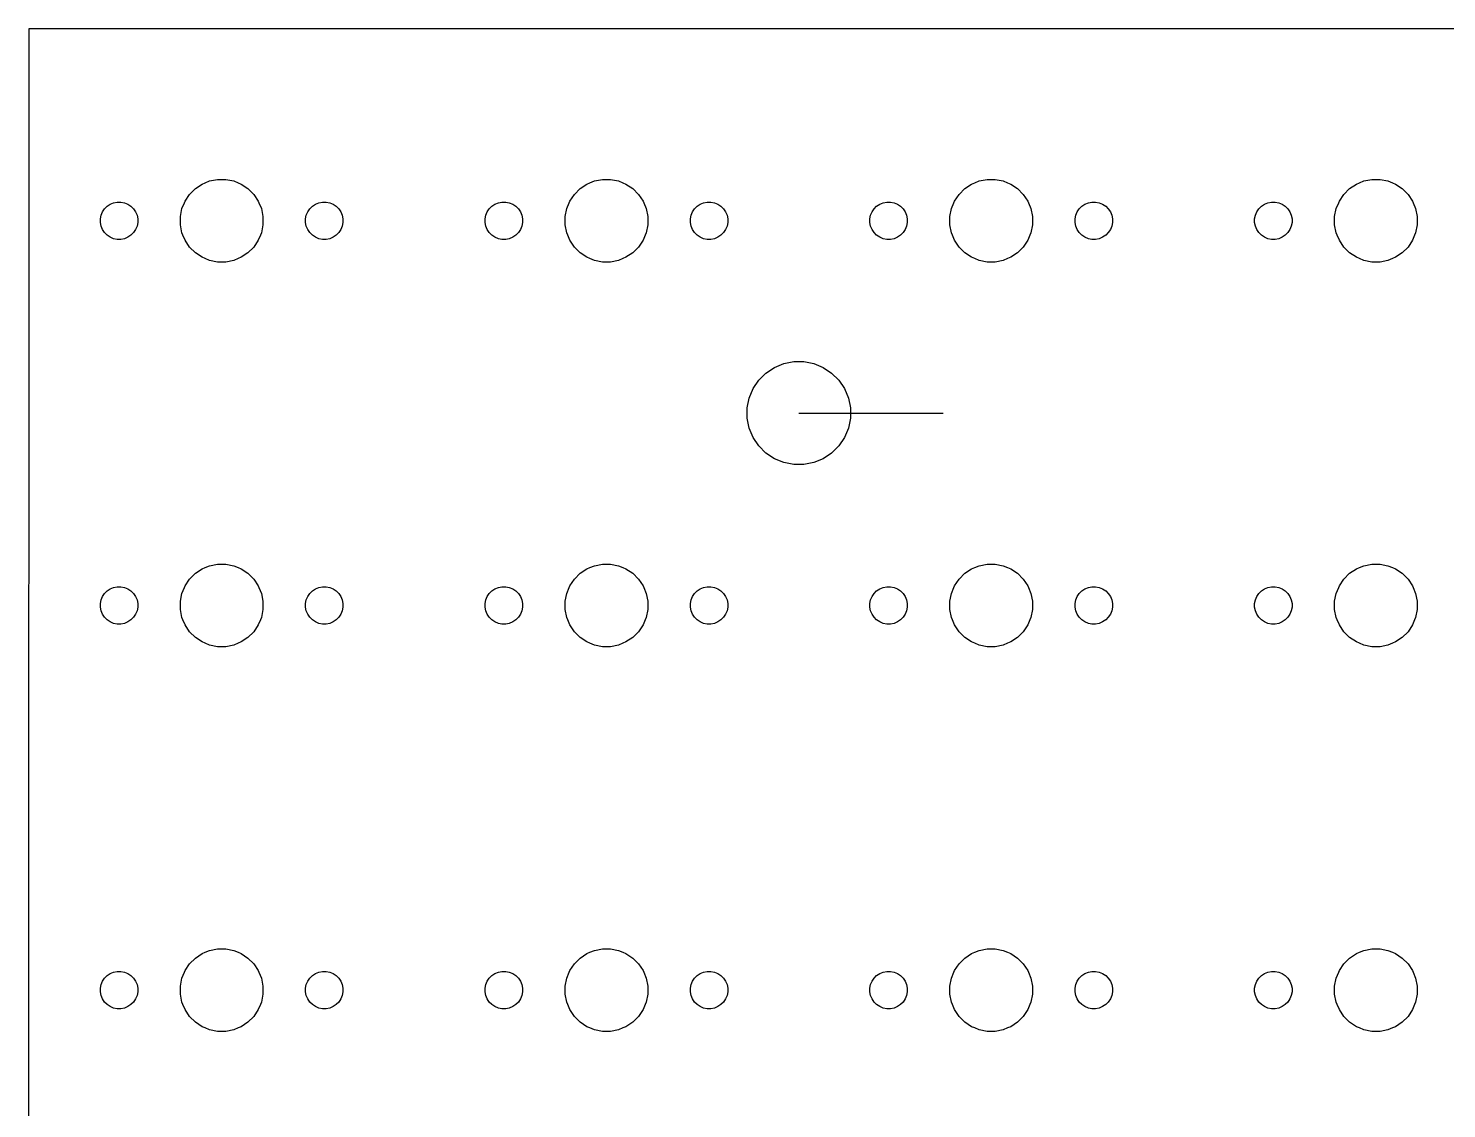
# Model space of a CAD drawing. Extents: x 74 to 207, y -150 to -40.
# Drawn here: x 73.8 to 144, y -93.2 to -39.7 of the extents above; entities that cross this region are included whole.
import ezdxf

# ---------------------------------------------------------------- set-up
doc = ezdxf.new("R2010")
doc.units = 0
doc.layers.add('BLACK', color=7, linetype='CONTINUOUS')

msp = doc.modelspace()

# ---------------------------------------------------------------- linework, layer by layer
at = {"layer": 'BLACK', "linetype": 'CONTINUOUS'}
for p, q in [((73.7729, -150.019), (73.8187, -39.6875)), ((73.8187, -39.6875), (207.169, -39.6875)), ((81.7554, -47.909), (82.0402, -47.6241)), ((82.0402, -47.6241), (82.3751, -47.4003)), ((82.3751, -47.4003), (82.5293, -47.3365)), ((82.5293, -47.3365), (82.7473, -47.2462)), ((82.7473, -47.2462), (83.1423, -47.1676)), ((83.1423, -47.1676), (83.5452, -47.1676)), ((83.5452, -47.1676), (83.9402, -47.2462)), ((83.9402, -47.2462), (84.1582, -47.3365)), ((84.1582, -47.3365), (84.3124, -47.4003)), ((84.3124, -47.4003), (84.6473, -47.6241)), ((84.6473, -47.6241), (84.9321, -47.909)), ((100.805, -47.909), (101.09, -47.6241)), ((101.09, -47.6241), (101.425, -47.4003)), ((101.425, -47.4003), (101.579, -47.3365)), ((101.579, -47.3365), (101.797, -47.2462)), ((101.797, -47.2462), (102.192, -47.1676)), ((102.192, -47.1676), (102.595, -47.1676)), ((102.595, -47.1676), (102.99, -47.2462)), ((102.99, -47.2462), (103.208, -47.3365)), ((103.208, -47.3365), (103.362, -47.4003)), ((103.362, -47.4003), (103.697, -47.6241)), ((103.697, -47.6241), (103.982, -47.909)), ((119.855, -47.909), (120.14, -47.6241)), ((120.14, -47.6241), (120.475, -47.4003)), ((120.475, -47.4003), (120.629, -47.3365)), ((120.629, -47.3365), (120.847, -47.2462)), ((120.847, -47.2462), (121.242, -47.1676)), ((121.242, -47.1676), (121.645, -47.1676)), ((121.645, -47.1676), (122.04, -47.2462)), ((122.04, -47.2462), (122.258, -47.3365)), ((122.258, -47.3365), (122.412, -47.4003)), ((122.412, -47.4003), (122.747, -47.6241)), ((122.747, -47.6241), (123.032, -47.909)), ((138.905, -47.909), (139.19, -47.6241)), ((139.19, -47.6241), (139.525, -47.4003)), ((139.525, -47.4003), (139.679, -47.3365)), ((139.679, -47.3365), (139.897, -47.2462)), ((139.897, -47.2462), (140.292, -47.1676)), ((140.292, -47.1676), (140.695, -47.1676)), ((140.695, -47.1676), (141.09, -47.2462)), ((141.09, -47.2462), (141.308, -47.3365)), ((141.308, -47.3365), (141.462, -47.4003)), ((141.462, -47.4003), (141.797, -47.6241)), ((141.797, -47.6241), (142.082, -47.909)), ((77.6735, -48.4932), (77.8251, -48.3919)), ((77.8251, -48.3919), (77.9936, -48.3221)), ((77.9936, -48.3221), (78.1725, -48.2865)), ((78.1725, -48.2865), (78.355, -48.2865)), ((78.355, -48.2865), (78.5339, -48.3221)), ((78.5339, -48.3221), (78.7024, -48.3919)), ((78.7024, -48.3919), (78.854, -48.4932)), ((81.3774, -48.616), (81.4992, -48.3221)), ((81.4992, -48.3221), (81.5316, -48.2439)), ((81.5316, -48.2439), (81.7554, -47.909)), ((84.9321, -47.909), (85.1559, -48.2439)), ((85.1559, -48.2439), (85.1883, -48.3221)), ((85.1883, -48.3221), (85.3101, -48.616)), ((87.8335, -48.4932), (87.9851, -48.3919)), ((87.9851, -48.3919), (88.1536, -48.3221)), ((88.1536, -48.3221), (88.3325, -48.2865)), ((88.3325, -48.2865), (88.515, -48.2865)), ((88.515, -48.2865), (88.6939, -48.3221)), ((88.6939, -48.3221), (88.8624, -48.3919)), ((88.8624, -48.3919), (89.014, -48.4932)), ((96.7235, -48.4932), (96.8751, -48.3919)), ((96.8751, -48.3919), (97.0436, -48.3221)), ((97.0436, -48.3221), (97.2225, -48.2865)), ((97.2225, -48.2865), (97.405, -48.2865)), ((97.405, -48.2865), (97.5839, -48.3221)), ((97.5839, -48.3221), (97.7524, -48.3919)), ((97.7524, -48.3919), (97.904, -48.4932)), ((100.427, -48.616), (100.549, -48.3221)), ((100.549, -48.3221), (100.582, -48.2439)), ((100.582, -48.2439), (100.805, -47.909)), ((103.982, -47.909), (104.206, -48.2439)), ((104.206, -48.2439), (104.238, -48.3221)), ((104.238, -48.3221), (104.36, -48.616)), ((106.883, -48.4932), (107.035, -48.3919)), ((107.035, -48.3919), (107.204, -48.3221)), ((107.204, -48.3221), (107.383, -48.2865)), ((107.383, -48.2865), (107.565, -48.2865)), ((107.565, -48.2865), (107.744, -48.3221)), ((107.744, -48.3221), (107.912, -48.3919)), ((107.912, -48.3919), (108.064, -48.4932)), ((115.773, -48.4932), (115.925, -48.3919)), ((115.925, -48.3919), (116.094, -48.3221)), ((116.094, -48.3221), (116.273, -48.2865)), ((116.273, -48.2865), (116.455, -48.2865)), ((116.455, -48.2865), (116.634, -48.3221)), ((116.634, -48.3221), (116.802, -48.3919)), ((116.802, -48.3919), (116.954, -48.4932)), ((119.477, -48.616), (119.599, -48.3221)), ((119.599, -48.3221), (119.632, -48.2439)), ((119.632, -48.2439), (119.855, -47.909)), ((123.032, -47.909), (123.256, -48.2439)), ((123.256, -48.2439), (123.288, -48.3221)), ((123.288, -48.3221), (123.41, -48.616)), ((125.933, -48.4932), (126.085, -48.3919)), ((126.085, -48.3919), (126.254, -48.3221)), ((126.254, -48.3221), (126.433, -48.2865)), ((126.433, -48.2865), (126.615, -48.2865)), ((126.615, -48.2865), (126.794, -48.3221)), ((126.794, -48.3221), (126.962, -48.3919)), ((126.962, -48.3919), (127.114, -48.4932)), ((134.823, -48.4932), (134.975, -48.3919)), ((134.975, -48.3919), (135.144, -48.3221)), ((135.144, -48.3221), (135.323, -48.2865)), ((135.323, -48.2865), (135.505, -48.2865)), ((135.505, -48.2865), (135.684, -48.3221)), ((135.684, -48.3221), (135.852, -48.3919)), ((135.852, -48.3919), (136.004, -48.4932)), ((138.527, -48.616), (138.649, -48.3221)), ((138.649, -48.3221), (138.682, -48.2439)), ((138.682, -48.2439), (138.905, -47.909)), ((142.082, -47.909), (142.306, -48.2439)), ((142.306, -48.2439), (142.338, -48.3221)), ((142.338, -48.3221), (142.46, -48.616)), ((77.3377, -49.1213), (77.3733, -48.9424)), ((77.3377, -49.3037), (77.3377, -49.1213)), ((77.3733, -48.9424), (77.4431, -48.7739)), ((77.4431, -48.7739), (77.5445, -48.6222)), ((77.5445, -48.6222), (77.6735, -48.4932)), ((78.854, -48.4932), (78.983, -48.6222)), ((78.983, -48.6222), (79.0844, -48.7739)), ((79.0844, -48.7739), (79.1542, -48.9424)), ((79.1542, -48.9424), (79.1897, -49.1213)), ((79.1897, -49.1213), (79.1897, -49.3037)), ((81.2989, -49.0111), (81.3774, -48.616)), ((81.2989, -49.4139), (81.2989, -49.0111)), ((85.3101, -48.616), (85.3886, -49.0111)), ((85.3886, -49.0111), (85.3886, -49.4139)), ((87.4977, -49.1213), (87.5333, -48.9424)), ((87.4977, -49.3037), (87.4977, -49.1213)), ((87.5333, -48.9424), (87.6031, -48.7739)), ((87.6031, -48.7739), (87.7045, -48.6222)), ((87.7045, -48.6222), (87.8335, -48.4932)), ((89.014, -48.4932), (89.143, -48.6222)), ((89.143, -48.6222), (89.2444, -48.7739)), ((89.2444, -48.7739), (89.3142, -48.9424)), ((89.3142, -48.9424), (89.3498, -49.1213)), ((89.3498, -49.1213), (89.3498, -49.3037)), ((96.3877, -49.1213), (96.4233, -48.9424)), ((96.3877, -49.3037), (96.3877, -49.1213)), ((96.4233, -48.9424), (96.4931, -48.7739)), ((96.4931, -48.7739), (96.5945, -48.6222)), ((96.5945, -48.6222), (96.7235, -48.4932)), ((97.904, -48.4932), (98.033, -48.6222)), ((98.033, -48.6222), (98.1344, -48.7739)), ((98.1344, -48.7739), (98.2042, -48.9424)), ((98.2042, -48.9424), (98.2398, -49.1213)), ((98.2398, -49.1213), (98.2398, -49.3037)), ((100.349, -49.0111), (100.427, -48.616)), ((100.349, -49.4139), (100.349, -49.0111)), ((104.36, -48.616), (104.439, -49.0111)), ((104.439, -49.0111), (104.439, -49.4139)), ((106.548, -49.1213), (106.583, -48.9424)), ((106.548, -49.3037), (106.548, -49.1213)), ((106.583, -48.9424), (106.653, -48.7739)), ((106.653, -48.7739), (106.754, -48.6222)), ((106.754, -48.6222), (106.883, -48.4932)), ((108.064, -48.4932), (108.193, -48.6222)), ((108.193, -48.6222), (108.294, -48.7739)), ((108.294, -48.7739), (108.364, -48.9424)), ((108.364, -48.9424), (108.4, -49.1213)), ((108.4, -49.1213), (108.4, -49.3037)), ((115.438, -49.1213), (115.473, -48.9424)), ((115.438, -49.3037), (115.438, -49.1213)), ((115.473, -48.9424), (115.543, -48.7739)), ((115.543, -48.7739), (115.644, -48.6222)), ((115.644, -48.6222), (115.773, -48.4932)), ((116.954, -48.4932), (117.083, -48.6222)), ((117.083, -48.6222), (117.184, -48.7739)), ((117.184, -48.7739), (117.254, -48.9424)), ((117.254, -48.9424), (117.29, -49.1213)), ((117.29, -49.1213), (117.29, -49.3037)), ((119.399, -49.0111), (119.477, -48.616)), ((119.399, -49.4139), (119.399, -49.0111)), ((123.41, -48.616), (123.489, -49.0111)), ((123.489, -49.0111), (123.489, -49.4139)), ((125.598, -49.1213), (125.633, -48.9424)), ((125.598, -49.3037), (125.598, -49.1213)), ((125.633, -48.9424), (125.703, -48.7739)), ((125.703, -48.7739), (125.804, -48.6222)), ((125.804, -48.6222), (125.933, -48.4932)), ((127.114, -48.4932), (127.243, -48.6222)), ((127.243, -48.6222), (127.344, -48.7739)), ((127.344, -48.7739), (127.414, -48.9424)), ((127.414, -48.9424), (127.45, -49.1213)), ((127.45, -49.1213), (127.45, -49.3037)), ((134.488, -49.1213), (134.523, -48.9424)), ((134.488, -49.3037), (134.488, -49.1213)), ((134.523, -48.9424), (134.593, -48.7739)), ((134.593, -48.7739), (134.694, -48.6222)), ((134.694, -48.6222), (134.823, -48.4932)), ((136.004, -48.4932), (136.133, -48.6222)), ((136.133, -48.6222), (136.234, -48.7739)), ((136.234, -48.7739), (136.304, -48.9424)), ((136.304, -48.9424), (136.34, -49.1213)), ((136.34, -49.1213), (136.34, -49.3037)), ((138.449, -49.0111), (138.527, -48.616)), ((138.449, -49.4139), (138.449, -49.0111)), ((142.46, -48.616), (142.539, -49.0111)), ((142.539, -49.0111), (142.539, -49.4139)), ((77.3733, -49.4826), (77.3377, -49.3037)), ((77.4431, -49.6511), (77.3733, -49.4826)), ((77.5445, -49.8028), (77.4431, -49.6511)), ((77.6735, -49.9318), (77.5445, -49.8028)), ((78.983, -49.8028), (78.854, -49.9318)), ((79.0844, -49.6511), (78.983, -49.8028)), ((79.1542, -49.4826), (79.0844, -49.6511)), ((79.1897, -49.3037), (79.1542, -49.4826)), ((81.3774, -49.809), (81.2989, -49.4139)), ((81.4283, -49.9318), (81.3774, -49.809)), ((85.3101, -49.809), (85.2592, -49.9318)), ((85.3886, -49.4139), (85.3101, -49.809)), ((87.5333, -49.4826), (87.4977, -49.3037)), ((87.6031, -49.6511), (87.5333, -49.4826)), ((87.7045, -49.8028), (87.6031, -49.6511)), ((87.8335, -49.9318), (87.7045, -49.8028)), ((89.143, -49.8028), (89.014, -49.9318)), ((89.2444, -49.6511), (89.143, -49.8028)), ((89.3142, -49.4826), (89.2444, -49.6511)), ((89.3498, -49.3037), (89.3142, -49.4826)), ((96.4233, -49.4826), (96.3877, -49.3037)), ((96.4931, -49.6511), (96.4233, -49.4826)), ((96.5945, -49.8028), (96.4931, -49.6511)), ((96.7235, -49.9318), (96.5945, -49.8028)), ((98.033, -49.8028), (97.904, -49.9318)), ((98.1344, -49.6511), (98.033, -49.8028)), ((98.2042, -49.4826), (98.1344, -49.6511)), ((98.2398, -49.3037), (98.2042, -49.4826)), ((100.427, -49.809), (100.349, -49.4139)), ((100.478, -49.9318), (100.427, -49.809)), ((104.36, -49.809), (104.309, -49.9318)), ((104.439, -49.4139), (104.36, -49.809)), ((106.583, -49.4826), (106.548, -49.3037)), ((106.653, -49.6511), (106.583, -49.4826)), ((106.754, -49.8028), (106.653, -49.6511)), ((106.883, -49.9318), (106.754, -49.8028)), ((108.193, -49.8028), (108.064, -49.9318)), ((108.294, -49.6511), (108.193, -49.8028)), ((108.364, -49.4826), (108.294, -49.6511)), ((108.4, -49.3037), (108.364, -49.4826)), ((115.473, -49.4826), (115.438, -49.3037)), ((115.543, -49.6511), (115.473, -49.4826)), ((115.644, -49.8028), (115.543, -49.6511)), ((115.773, -49.9318), (115.644, -49.8028)), ((117.083, -49.8028), (116.954, -49.9318)), ((117.184, -49.6511), (117.083, -49.8028)), ((117.254, -49.4826), (117.184, -49.6511)), ((117.29, -49.3037), (117.254, -49.4826)), ((119.477, -49.809), (119.399, -49.4139)), ((119.528, -49.9318), (119.477, -49.809)), ((123.41, -49.809), (123.359, -49.9318)), ((123.489, -49.4139), (123.41, -49.809)), ((125.633, -49.4826), (125.598, -49.3037)), ((125.703, -49.6511), (125.633, -49.4826)), ((125.804, -49.8028), (125.703, -49.6511)), ((125.933, -49.9318), (125.804, -49.8028)), ((127.243, -49.8028), (127.114, -49.9318)), ((127.344, -49.6511), (127.243, -49.8028)), ((127.414, -49.4826), (127.344, -49.6511)), ((127.45, -49.3037), (127.414, -49.4826)), ((134.523, -49.4826), (134.488, -49.3037)), ((134.593, -49.6511), (134.523, -49.4826)), ((134.694, -49.8028), (134.593, -49.6511)), ((134.823, -49.9318), (134.694, -49.8028)), ((136.133, -49.8028), (136.004, -49.9318)), ((136.234, -49.6511), (136.133, -49.8028)), ((136.304, -49.4826), (136.234, -49.6511)), ((136.34, -49.3037), (136.304, -49.4826)), ((138.527, -49.809), (138.449, -49.4139)), ((138.578, -49.9318), (138.527, -49.809)), ((142.46, -49.809), (142.409, -49.9318)), ((142.539, -49.4139), (142.46, -49.809)), ((77.8251, -50.0331), (77.6735, -49.9318)), ((77.9936, -50.1029), (77.8251, -50.0331)), ((78.1725, -50.1385), (77.9936, -50.1029)), ((78.355, -50.1385), (78.1725, -50.1385)), ((78.5339, -50.1029), (78.355, -50.1385)), ((78.7024, -50.0331), (78.5339, -50.1029)), ((78.854, -49.9318), (78.7024, -50.0331)), ((81.5316, -50.1811), (81.4283, -49.9318)), ((81.7554, -50.516), (81.5316, -50.1811)), ((82.0402, -50.8009), (81.7554, -50.516)), ((84.9321, -50.516), (84.6473, -50.8009)), ((85.1559, -50.1811), (84.9321, -50.516)), ((85.2592, -49.9318), (85.1559, -50.1811)), ((87.9851, -50.0331), (87.8335, -49.9318)), ((88.1536, -50.1029), (87.9851, -50.0331)), ((88.3325, -50.1385), (88.1536, -50.1029)), ((88.515, -50.1385), (88.3325, -50.1385)), ((88.6939, -50.1029), (88.515, -50.1385)), ((88.8624, -50.0331), (88.6939, -50.1029)), ((89.014, -49.9318), (88.8624, -50.0331)), ((96.8751, -50.0331), (96.7235, -49.9318)), ((97.0436, -50.1029), (96.8751, -50.0331)), ((97.2225, -50.1385), (97.0436, -50.1029)), ((97.405, -50.1385), (97.2225, -50.1385)), ((97.5839, -50.1029), (97.405, -50.1385)), ((97.7524, -50.0331), (97.5839, -50.1029)), ((97.904, -49.9318), (97.7524, -50.0331)), ((100.582, -50.1811), (100.478, -49.9318)), ((100.805, -50.516), (100.582, -50.1811)), ((101.09, -50.8009), (100.805, -50.516)), ((103.982, -50.516), (103.697, -50.8009)), ((104.206, -50.1811), (103.982, -50.516)), ((104.309, -49.9318), (104.206, -50.1811)), ((107.035, -50.0331), (106.883, -49.9318)), ((107.204, -50.1029), (107.035, -50.0331)), ((107.383, -50.1385), (107.204, -50.1029)), ((107.565, -50.1385), (107.383, -50.1385)), ((107.744, -50.1029), (107.565, -50.1385)), ((107.912, -50.0331), (107.744, -50.1029)), ((108.064, -49.9318), (107.912, -50.0331)), ((115.925, -50.0331), (115.773, -49.9318)), ((116.094, -50.1029), (115.925, -50.0331)), ((116.273, -50.1385), (116.094, -50.1029)), ((116.455, -50.1385), (116.273, -50.1385)), ((116.634, -50.1029), (116.455, -50.1385)), ((116.802, -50.0331), (116.634, -50.1029)), ((116.954, -49.9318), (116.802, -50.0331)), ((119.632, -50.1811), (119.528, -49.9318)), ((119.855, -50.516), (119.632, -50.1811)), ((120.14, -50.8009), (119.855, -50.516)), ((123.032, -50.516), (122.747, -50.8009)), ((123.256, -50.1811), (123.032, -50.516)), ((123.359, -49.9318), (123.256, -50.1811)), ((126.085, -50.0331), (125.933, -49.9318)), ((126.254, -50.1029), (126.085, -50.0331)), ((126.433, -50.1385), (126.254, -50.1029)), ((126.615, -50.1385), (126.433, -50.1385)), ((126.794, -50.1029), (126.615, -50.1385)), ((126.962, -50.0331), (126.794, -50.1029)), ((127.114, -49.9318), (126.962, -50.0331)), ((134.975, -50.0331), (134.823, -49.9318)), ((135.144, -50.1029), (134.975, -50.0331)), ((135.323, -50.1385), (135.144, -50.1029)), ((135.505, -50.1385), (135.323, -50.1385)), ((135.684, -50.1029), (135.505, -50.1385)), ((135.852, -50.0331), (135.684, -50.1029)), ((136.004, -49.9318), (135.852, -50.0331)), ((138.682, -50.1811), (138.578, -49.9318)), ((138.905, -50.516), (138.682, -50.1811)), ((139.19, -50.8009), (138.905, -50.516)), ((142.082, -50.516), (141.797, -50.8009)), ((142.306, -50.1811), (142.082, -50.516)), ((142.409, -49.9318), (142.306, -50.1811)), ((82.3751, -51.0247), (82.0402, -50.8009)), ((82.5293, -51.0885), (82.3751, -51.0247)), ((82.7473, -51.1788), (82.5293, -51.0885)), ((83.1423, -51.2574), (82.7473, -51.1788)), ((83.5452, -51.2574), (83.1423, -51.2574)), ((83.9402, -51.1788), (83.5452, -51.2574)), ((84.1582, -51.0885), (83.9402, -51.1788)), ((84.3124, -51.0247), (84.1582, -51.0885)), ((84.6473, -50.8009), (84.3124, -51.0247)), ((101.425, -51.0247), (101.09, -50.8009)), ((101.579, -51.0885), (101.425, -51.0247)), ((101.797, -51.1788), (101.579, -51.0885)), ((102.192, -51.2574), (101.797, -51.1788)), ((102.595, -51.2574), (102.192, -51.2574)), ((102.99, -51.1788), (102.595, -51.2574)), ((103.208, -51.0885), (102.99, -51.1788)), ((103.362, -51.0247), (103.208, -51.0885)), ((103.697, -50.8009), (103.362, -51.0247)), ((120.475, -51.0247), (120.14, -50.8009)), ((120.629, -51.0885), (120.475, -51.0247)), ((120.847, -51.1788), (120.629, -51.0885)), ((121.242, -51.2574), (120.847, -51.1788)), ((121.645, -51.2574), (121.242, -51.2574)), ((122.04, -51.1788), (121.645, -51.2574)), ((122.258, -51.0885), (122.04, -51.1788)), ((122.412, -51.0247), (122.258, -51.0885)), ((122.747, -50.8009), (122.412, -51.0247)), ((139.525, -51.0247), (139.19, -50.8009)), ((139.679, -51.0885), (139.525, -51.0247)), ((139.897, -51.1788), (139.679, -51.0885)), ((140.292, -51.2574), (139.897, -51.1788)), ((140.695, -51.2574), (140.292, -51.2574)), ((141.09, -51.1788), (140.695, -51.2574)), ((141.308, -51.0885), (141.09, -51.1788)), ((141.462, -51.0247), (141.308, -51.0885)), ((141.797, -50.8009), (141.462, -51.0247)), ((109.937, -57.1113), (110.293, -56.756)), ((110.293, -56.756), (110.71, -56.4768)), ((110.71, -56.4768), (111.175, -56.2845)), ((110.71, -56.4768), (110.71, -56.4768)), ((111.175, -56.2845), (111.667, -56.1865)), ((111.667, -56.1865), (112.17, -56.1865)), ((112.17, -56.1865), (112.663, -56.2845)), ((112.663, -56.2845), (113.127, -56.4768)), ((113.127, -56.4768), (113.127, -56.4768)), ((113.127, -56.4768), (113.545, -56.756)), ((113.545, -56.756), (113.9, -57.1113)), ((109.466, -57.9934), (109.658, -57.5291)), ((109.658, -57.5291), (109.937, -57.1113)), ((109.658, -57.5291), (109.658, -57.5291)), ((113.9, -57.1113), (114.179, -57.5291)), ((114.179, -57.5291), (114.179, -57.5291)), ((114.179, -57.5291), (114.372, -57.9934)), ((109.368, -58.4862), (109.466, -57.9934)), ((114.372, -57.9934), (114.47, -58.4862)), ((109.368, -58.9888), (109.368, -58.4862)), ((111.919, -58.7375), (119.062, -58.7375)), ((114.47, -58.4862), (114.47, -58.9888)), ((109.466, -59.4816), (109.368, -58.9888)), ((109.658, -59.9459), (109.466, -59.4816)), ((114.372, -59.4816), (114.179, -59.9459)), ((114.47, -58.9888), (114.372, -59.4816)), ((109.937, -60.3637), (109.658, -59.9459)), ((109.658, -59.9459), (109.658, -59.9459)), ((110.293, -60.719), (109.937, -60.3637)), ((113.9, -60.3637), (113.545, -60.719)), ((114.179, -59.9459), (113.9, -60.3637)), ((114.179, -59.9459), (114.179, -59.9459)), ((110.71, -60.9982), (110.293, -60.719)), ((111.175, -61.1905), (110.71, -60.9982)), ((110.71, -60.9982), (110.71, -60.9982)), ((110.71, -60.9982), (110.71, -60.9982)), ((113.127, -60.9982), (112.663, -61.1905)), ((113.545, -60.719), (113.127, -60.9982)), ((113.127, -60.9982), (113.127, -60.9982)), ((113.127, -60.9982), (113.127, -60.9982)), ((111.667, -61.2885), (111.175, -61.1905)), ((112.17, -61.2885), (111.667, -61.2885)), ((112.663, -61.1905), (112.17, -61.2885)), ((81.7554, -66.959), (82.0402, -66.6741)), ((82.0402, -66.6741), (82.3751, -66.4503)), ((82.3751, -66.4503), (82.5293, -66.3865)), ((82.5293, -66.3865), (82.7473, -66.2962)), ((82.7473, -66.2962), (83.1423, -66.2176)), ((83.1423, -66.2176), (83.5452, -66.2176)), ((83.5452, -66.2176), (83.9402, -66.2962)), ((83.9402, -66.2962), (84.1582, -66.3865)), ((84.1582, -66.3865), (84.3124, -66.4503)), ((84.3124, -66.4503), (84.6473, -66.6741)), ((84.6473, -66.6741), (84.9321, -66.959)), ((100.805, -66.959), (101.09, -66.6741)), ((101.09, -66.6741), (101.425, -66.4503)), ((101.425, -66.4503), (101.579, -66.3865)), ((101.579, -66.3865), (101.797, -66.2962)), ((101.797, -66.2962), (102.192, -66.2176)), ((102.192, -66.2176), (102.595, -66.2176)), ((102.595, -66.2176), (102.99, -66.2962)), ((102.99, -66.2962), (103.208, -66.3865)), ((103.208, -66.3865), (103.362, -66.4503)), ((103.362, -66.4503), (103.697, -66.6741)), ((103.697, -66.6741), (103.982, -66.959)), ((119.855, -66.959), (120.14, -66.6741)), ((120.14, -66.6741), (120.475, -66.4503)), ((120.475, -66.4503), (120.629, -66.3865)), ((120.629, -66.3865), (120.847, -66.2962)), ((120.847, -66.2962), (121.242, -66.2176)), ((121.242, -66.2176), (121.645, -66.2176)), ((121.645, -66.2176), (122.04, -66.2962)), ((122.04, -66.2962), (122.258, -66.3865)), ((122.258, -66.3865), (122.412, -66.4503)), ((122.412, -66.4503), (122.747, -66.6741)), ((122.747, -66.6741), (123.032, -66.959)), ((138.905, -66.959), (139.19, -66.6741)), ((139.19, -66.6741), (139.525, -66.4503)), ((139.525, -66.4503), (139.679, -66.3865)), ((139.679, -66.3865), (139.897, -66.2962)), ((139.897, -66.2962), (140.292, -66.2176)), ((140.292, -66.2176), (140.695, -66.2176)), ((140.695, -66.2176), (141.09, -66.2962)), ((141.09, -66.2962), (141.308, -66.3865)), ((141.308, -66.3865), (141.462, -66.4503)), ((141.462, -66.4503), (141.797, -66.6741)), ((141.797, -66.6741), (142.082, -66.959)), ((77.8251, -67.4419), (77.9936, -67.3721)), ((77.9936, -67.3721), (78.1725, -67.3365)), ((78.1725, -67.3365), (78.355, -67.3365)), ((78.355, -67.3365), (78.5339, -67.3721)), ((78.5339, -67.3721), (78.7024, -67.4419)), ((81.3774, -67.666), (81.4992, -67.3721)), ((81.4992, -67.3721), (81.5316, -67.2939)), ((81.5316, -67.2939), (81.7554, -66.959)), ((84.9321, -66.959), (85.1559, -67.2939)), ((85.1559, -67.2939), (85.1883, -67.3721)), ((85.1883, -67.3721), (85.3101, -67.666)), ((87.9851, -67.4419), (88.1536, -67.3721)), ((88.1536, -67.3721), (88.3325, -67.3365)), ((88.3325, -67.3365), (88.515, -67.3365)), ((88.515, -67.3365), (88.6939, -67.3721)), ((88.6939, -67.3721), (88.8624, -67.4419)), ((96.8751, -67.4419), (97.0436, -67.3721)), ((97.0436, -67.3721), (97.2225, -67.3365)), ((97.2225, -67.3365), (97.405, -67.3365)), ((97.405, -67.3365), (97.5839, -67.3721)), ((97.5839, -67.3721), (97.7524, -67.4419)), ((100.427, -67.666), (100.549, -67.3721)), ((100.549, -67.3721), (100.582, -67.2939)), ((100.582, -67.2939), (100.805, -66.959)), ((103.982, -66.959), (104.206, -67.2939)), ((104.206, -67.2939), (104.238, -67.3721)), ((104.238, -67.3721), (104.36, -67.666)), ((107.035, -67.4419), (107.204, -67.3721)), ((107.204, -67.3721), (107.383, -67.3365)), ((107.383, -67.3365), (107.565, -67.3365)), ((107.565, -67.3365), (107.744, -67.3721)), ((107.744, -67.3721), (107.912, -67.4419)), ((115.925, -67.4419), (116.094, -67.3721)), ((116.094, -67.3721), (116.273, -67.3365)), ((116.273, -67.3365), (116.455, -67.3365)), ((116.455, -67.3365), (116.634, -67.3721)), ((116.634, -67.3721), (116.802, -67.4419)), ((119.477, -67.666), (119.599, -67.3721)), ((119.599, -67.3721), (119.632, -67.2939)), ((119.632, -67.2939), (119.855, -66.959)), ((123.032, -66.959), (123.256, -67.2939)), ((123.256, -67.2939), (123.288, -67.3721)), ((123.288, -67.3721), (123.41, -67.666)), ((126.085, -67.4419), (126.254, -67.3721)), ((126.254, -67.3721), (126.433, -67.3365)), ((126.433, -67.3365), (126.615, -67.3365)), ((126.615, -67.3365), (126.794, -67.3721)), ((126.794, -67.3721), (126.962, -67.4419)), ((134.975, -67.4419), (135.144, -67.3721)), ((135.144, -67.3721), (135.323, -67.3365)), ((135.323, -67.3365), (135.505, -67.3365)), ((135.505, -67.3365), (135.684, -67.3721)), ((135.684, -67.3721), (135.852, -67.4419)), ((138.527, -67.666), (138.649, -67.3721)), ((138.649, -67.3721), (138.682, -67.2939)), ((138.682, -67.2939), (138.905, -66.959)), ((142.082, -66.959), (142.306, -67.2939)), ((142.306, -67.2939), (142.338, -67.3721)), ((142.338, -67.3721), (142.46, -67.666)), ((77.3377, -68.1713), (77.3733, -67.9924)), ((77.3733, -67.9924), (77.4431, -67.8239)), ((77.4431, -67.8239), (77.5445, -67.6722)), ((77.5445, -67.6722), (77.6735, -67.5432)), ((77.6735, -67.5432), (77.8251, -67.4419)), ((78.7024, -67.4419), (78.854, -67.5432)), ((78.854, -67.5432), (78.983, -67.6722)), ((78.983, -67.6722), (79.0844, -67.8239)), ((79.0844, -67.8239), (79.1542, -67.9924)), ((79.1542, -67.9924), (79.1897, -68.1713)), ((81.2989, -68.0611), (81.3774, -67.666)), ((81.2989, -68.4639), (81.2989, -68.0611)), ((85.3101, -67.666), (85.3886, -68.0611)), ((85.3886, -68.0611), (85.3886, -68.4639)), ((87.4977, -68.1713), (87.5333, -67.9924)), ((87.5333, -67.9924), (87.6031, -67.8239)), ((87.6031, -67.8239), (87.7045, -67.6722)), ((87.7045, -67.6722), (87.8335, -67.5432)), ((87.8335, -67.5432), (87.9851, -67.4419)), ((88.8624, -67.4419), (89.014, -67.5432)), ((89.014, -67.5432), (89.143, -67.6722)), ((89.143, -67.6722), (89.2444, -67.8239)), ((89.2444, -67.8239), (89.3142, -67.9924)), ((89.3142, -67.9924), (89.3498, -68.1713)), ((96.3877, -68.1713), (96.4233, -67.9924)), ((96.4233, -67.9924), (96.4931, -67.8239)), ((96.4931, -67.8239), (96.5945, -67.6722)), ((96.5945, -67.6722), (96.7235, -67.5432)), ((96.7235, -67.5432), (96.8751, -67.4419)), ((97.7524, -67.4419), (97.904, -67.5432)), ((97.904, -67.5432), (98.033, -67.6722)), ((98.033, -67.6722), (98.1344, -67.8239)), ((98.1344, -67.8239), (98.2042, -67.9924)), ((98.2042, -67.9924), (98.2398, -68.1713)), ((100.349, -68.0611), (100.427, -67.666)), ((100.349, -68.4639), (100.349, -68.0611)), ((104.36, -67.666), (104.439, -68.0611)), ((104.439, -68.0611), (104.439, -68.4639)), ((106.548, -68.1713), (106.583, -67.9924)), ((106.583, -67.9924), (106.653, -67.8239)), ((106.653, -67.8239), (106.754, -67.6722)), ((106.754, -67.6722), (106.883, -67.5432)), ((106.883, -67.5432), (107.035, -67.4419)), ((107.912, -67.4419), (108.064, -67.5432)), ((108.064, -67.5432), (108.193, -67.6722)), ((108.193, -67.6722), (108.294, -67.8239)), ((108.294, -67.8239), (108.364, -67.9924)), ((108.364, -67.9924), (108.4, -68.1713)), ((115.438, -68.1713), (115.473, -67.9924)), ((115.473, -67.9924), (115.543, -67.8239)), ((115.543, -67.8239), (115.644, -67.6722)), ((115.644, -67.6722), (115.773, -67.5432)), ((115.773, -67.5432), (115.925, -67.4419)), ((116.802, -67.4419), (116.954, -67.5432)), ((116.954, -67.5432), (117.083, -67.6722)), ((117.083, -67.6722), (117.184, -67.8239)), ((117.184, -67.8239), (117.254, -67.9924)), ((117.254, -67.9924), (117.29, -68.1713)), ((119.399, -68.0611), (119.477, -67.666)), ((119.399, -68.4639), (119.399, -68.0611)), ((123.41, -67.666), (123.489, -68.0611)), ((123.489, -68.0611), (123.489, -68.4639)), ((125.598, -68.1713), (125.633, -67.9924)), ((125.633, -67.9924), (125.703, -67.8239)), ((125.703, -67.8239), (125.804, -67.6722)), ((125.804, -67.6722), (125.933, -67.5432)), ((125.933, -67.5432), (126.085, -67.4419)), ((126.962, -67.4419), (127.114, -67.5432)), ((127.114, -67.5432), (127.243, -67.6722)), ((127.243, -67.6722), (127.344, -67.8239)), ((127.344, -67.8239), (127.414, -67.9924)), ((127.414, -67.9924), (127.45, -68.1713)), ((134.488, -68.1713), (134.523, -67.9924)), ((134.523, -67.9924), (134.593, -67.8239)), ((134.593, -67.8239), (134.694, -67.6722)), ((134.694, -67.6722), (134.823, -67.5432)), ((134.823, -67.5432), (134.975, -67.4419)), ((135.852, -67.4419), (136.004, -67.5432)), ((136.004, -67.5432), (136.133, -67.6722)), ((136.133, -67.6722), (136.234, -67.8239)), ((136.234, -67.8239), (136.304, -67.9924)), ((136.304, -67.9924), (136.34, -68.1713)), ((138.449, -68.0611), (138.527, -67.666)), ((138.449, -68.4639), (138.449, -68.0611)), ((142.46, -67.666), (142.539, -68.0611)), ((142.539, -68.0611), (142.539, -68.4639)), ((77.3377, -68.3537), (77.3377, -68.1713)), ((77.3733, -68.5326), (77.3377, -68.3537)), ((77.4431, -68.7011), (77.3733, -68.5326)), ((77.5445, -68.8528), (77.4431, -68.7011)), ((79.0844, -68.7011), (78.983, -68.8528)), ((79.1542, -68.5326), (79.0844, -68.7011)), ((79.1897, -68.3537), (79.1542, -68.5326)), ((79.1897, -68.1713), (79.1897, -68.3537)), ((81.3774, -68.859), (81.2989, -68.4639)), ((85.3886, -68.4639), (85.3101, -68.859)), ((87.4977, -68.3537), (87.4977, -68.1713)), ((87.5333, -68.5326), (87.4977, -68.3537)), ((87.6031, -68.7011), (87.5333, -68.5326)), ((87.7045, -68.8528), (87.6031, -68.7011)), ((89.2444, -68.7011), (89.143, -68.8528)), ((89.3142, -68.5326), (89.2444, -68.7011)), ((89.3498, -68.3537), (89.3142, -68.5326)), ((89.3498, -68.1713), (89.3498, -68.3537)), ((96.3877, -68.3537), (96.3877, -68.1713)), ((96.4233, -68.5326), (96.3877, -68.3537)), ((96.4931, -68.7011), (96.4233, -68.5326)), ((96.5945, -68.8528), (96.4931, -68.7011)), ((98.1344, -68.7011), (98.033, -68.8528)), ((98.2042, -68.5326), (98.1344, -68.7011)), ((98.2398, -68.3537), (98.2042, -68.5326)), ((98.2398, -68.1713), (98.2398, -68.3537)), ((100.427, -68.859), (100.349, -68.4639)), ((104.439, -68.4639), (104.36, -68.859)), ((106.548, -68.3537), (106.548, -68.1713)), ((106.583, -68.5326), (106.548, -68.3537)), ((106.653, -68.7011), (106.583, -68.5326)), ((106.754, -68.8528), (106.653, -68.7011)), ((108.294, -68.7011), (108.193, -68.8528)), ((108.364, -68.5326), (108.294, -68.7011)), ((108.4, -68.3537), (108.364, -68.5326)), ((108.4, -68.1713), (108.4, -68.3537)), ((115.438, -68.3537), (115.438, -68.1713)), ((115.473, -68.5326), (115.438, -68.3537)), ((115.543, -68.7011), (115.473, -68.5326)), ((115.644, -68.8528), (115.543, -68.7011)), ((117.184, -68.7011), (117.083, -68.8528)), ((117.254, -68.5326), (117.184, -68.7011)), ((117.29, -68.3537), (117.254, -68.5326)), ((117.29, -68.1713), (117.29, -68.3537)), ((119.477, -68.859), (119.399, -68.4639)), ((123.489, -68.4639), (123.41, -68.859)), ((125.598, -68.3537), (125.598, -68.1713)), ((125.633, -68.5326), (125.598, -68.3537)), ((125.703, -68.7011), (125.633, -68.5326)), ((125.804, -68.8528), (125.703, -68.7011)), ((127.344, -68.7011), (127.243, -68.8528)), ((127.414, -68.5326), (127.344, -68.7011)), ((127.45, -68.3537), (127.414, -68.5326)), ((127.45, -68.1713), (127.45, -68.3537)), ((134.488, -68.3537), (134.488, -68.1713)), ((134.523, -68.5326), (134.488, -68.3537)), ((134.593, -68.7011), (134.523, -68.5326)), ((134.694, -68.8528), (134.593, -68.7011)), ((136.234, -68.7011), (136.133, -68.8528)), ((136.304, -68.5326), (136.234, -68.7011)), ((136.34, -68.3537), (136.304, -68.5326)), ((136.34, -68.1713), (136.34, -68.3537)), ((138.527, -68.859), (138.449, -68.4639)), ((142.539, -68.4639), (142.46, -68.859)), ((77.6735, -68.9818), (77.5445, -68.8528)), ((77.8251, -69.0831), (77.6735, -68.9818)), ((77.9936, -69.1529), (77.8251, -69.0831)), ((78.1725, -69.1885), (77.9936, -69.1529)), ((78.355, -69.1885), (78.1725, -69.1885)), ((78.5339, -69.1529), (78.355, -69.1885)), ((78.7024, -69.0831), (78.5339, -69.1529)), ((78.854, -68.9818), (78.7024, -69.0831)), ((78.983, -68.8528), (78.854, -68.9818)), ((81.4283, -68.9818), (81.3774, -68.859)), ((81.5316, -69.2311), (81.4283, -68.9818)), ((81.7554, -69.566), (81.5316, -69.2311)), ((85.1559, -69.2311), (84.9321, -69.566)), ((85.2592, -68.9818), (85.1559, -69.2311)), ((85.3101, -68.859), (85.2592, -68.9818)), ((87.8335, -68.9818), (87.7045, -68.8528)), ((87.9851, -69.0831), (87.8335, -68.9818)), ((88.1536, -69.1529), (87.9851, -69.0831)), ((88.3325, -69.1885), (88.1536, -69.1529)), ((88.515, -69.1885), (88.3325, -69.1885)), ((88.6939, -69.1529), (88.515, -69.1885)), ((88.8624, -69.0831), (88.6939, -69.1529)), ((89.014, -68.9818), (88.8624, -69.0831)), ((89.143, -68.8528), (89.014, -68.9818)), ((96.7235, -68.9818), (96.5945, -68.8528)), ((96.8751, -69.0831), (96.7235, -68.9818)), ((97.0436, -69.1529), (96.8751, -69.0831)), ((97.2225, -69.1885), (97.0436, -69.1529)), ((97.405, -69.1885), (97.2225, -69.1885)), ((97.5839, -69.1529), (97.405, -69.1885)), ((97.7524, -69.0831), (97.5839, -69.1529)), ((97.904, -68.9818), (97.7524, -69.0831)), ((98.033, -68.8528), (97.904, -68.9818)), ((100.478, -68.9818), (100.427, -68.859)), ((100.582, -69.2311), (100.478, -68.9818)), ((100.805, -69.566), (100.582, -69.2311)), ((104.206, -69.2311), (103.982, -69.566)), ((104.309, -68.9818), (104.206, -69.2311)), ((104.36, -68.859), (104.309, -68.9818)), ((106.883, -68.9818), (106.754, -68.8528)), ((107.035, -69.0831), (106.883, -68.9818)), ((107.204, -69.1529), (107.035, -69.0831)), ((107.383, -69.1885), (107.204, -69.1529)), ((107.565, -69.1885), (107.383, -69.1885)), ((107.744, -69.1529), (107.565, -69.1885)), ((107.912, -69.0831), (107.744, -69.1529)), ((108.064, -68.9818), (107.912, -69.0831)), ((108.193, -68.8528), (108.064, -68.9818)), ((115.773, -68.9818), (115.644, -68.8528)), ((115.925, -69.0831), (115.773, -68.9818)), ((116.094, -69.1529), (115.925, -69.0831)), ((116.273, -69.1885), (116.094, -69.1529)), ((116.455, -69.1885), (116.273, -69.1885)), ((116.634, -69.1529), (116.455, -69.1885)), ((116.802, -69.0831), (116.634, -69.1529)), ((116.954, -68.9818), (116.802, -69.0831)), ((117.083, -68.8528), (116.954, -68.9818)), ((119.528, -68.9818), (119.477, -68.859)), ((119.632, -69.2311), (119.528, -68.9818)), ((119.855, -69.566), (119.632, -69.2311)), ((123.256, -69.2311), (123.032, -69.566)), ((123.359, -68.9818), (123.256, -69.2311)), ((123.41, -68.859), (123.359, -68.9818)), ((125.933, -68.9818), (125.804, -68.8528)), ((126.085, -69.0831), (125.933, -68.9818)), ((126.254, -69.1529), (126.085, -69.0831)), ((126.433, -69.1885), (126.254, -69.1529)), ((126.615, -69.1885), (126.433, -69.1885)), ((126.794, -69.1529), (126.615, -69.1885)), ((126.962, -69.0831), (126.794, -69.1529)), ((127.114, -68.9818), (126.962, -69.0831)), ((127.243, -68.8528), (127.114, -68.9818)), ((134.823, -68.9818), (134.694, -68.8528)), ((134.975, -69.0831), (134.823, -68.9818)), ((135.144, -69.1529), (134.975, -69.0831)), ((135.323, -69.1885), (135.144, -69.1529)), ((135.505, -69.1885), (135.323, -69.1885)), ((135.684, -69.1529), (135.505, -69.1885)), ((135.852, -69.0831), (135.684, -69.1529)), ((136.004, -68.9818), (135.852, -69.0831)), ((136.133, -68.8528), (136.004, -68.9818)), ((138.578, -68.9818), (138.527, -68.859)), ((138.682, -69.2311), (138.578, -68.9818)), ((138.905, -69.566), (138.682, -69.2311)), ((142.306, -69.2311), (142.082, -69.566)), ((142.409, -68.9818), (142.306, -69.2311)), ((142.46, -68.859), (142.409, -68.9818)), ((82.0402, -69.8509), (81.7554, -69.566)), ((82.3751, -70.0747), (82.0402, -69.8509)), ((82.5293, -70.1385), (82.3751, -70.0747)), ((82.7473, -70.2288), (82.5293, -70.1385)), ((84.1582, -70.1385), (83.9402, -70.2288)), ((84.3124, -70.0747), (84.1582, -70.1385)), ((84.6473, -69.8509), (84.3124, -70.0747)), ((84.9321, -69.566), (84.6473, -69.8509)), ((101.09, -69.8509), (100.805, -69.566)), ((101.425, -70.0747), (101.09, -69.8509)), ((101.579, -70.1385), (101.425, -70.0747)), ((101.797, -70.2288), (101.579, -70.1385)), ((103.208, -70.1385), (102.99, -70.2288)), ((103.362, -70.0747), (103.208, -70.1385)), ((103.697, -69.8509), (103.362, -70.0747)), ((103.982, -69.566), (103.697, -69.8509)), ((120.14, -69.8509), (119.855, -69.566)), ((120.475, -70.0747), (120.14, -69.8509)), ((120.629, -70.1385), (120.475, -70.0747)), ((120.847, -70.2288), (120.629, -70.1385)), ((122.258, -70.1385), (122.04, -70.2288)), ((122.412, -70.0747), (122.258, -70.1385)), ((122.747, -69.8509), (122.412, -70.0747)), ((123.032, -69.566), (122.747, -69.8509)), ((139.19, -69.8509), (138.905, -69.566)), ((139.525, -70.0747), (139.19, -69.8509)), ((139.679, -70.1385), (139.525, -70.0747)), ((139.897, -70.2288), (139.679, -70.1385)), ((141.308, -70.1385), (141.09, -70.2288)), ((141.462, -70.0747), (141.308, -70.1385)), ((141.797, -69.8509), (141.462, -70.0747)), ((142.082, -69.566), (141.797, -69.8509)), ((83.1423, -70.3074), (82.7473, -70.2288)), ((83.5452, -70.3074), (83.1423, -70.3074)), ((83.9402, -70.2288), (83.5452, -70.3074)), ((102.192, -70.3074), (101.797, -70.2288)), ((102.595, -70.3074), (102.192, -70.3074)), ((102.99, -70.2288), (102.595, -70.3074)), ((121.242, -70.3074), (120.847, -70.2288)), ((121.645, -70.3074), (121.242, -70.3074)), ((122.04, -70.2288), (121.645, -70.3074)), ((140.292, -70.3074), (139.897, -70.2288)), ((140.695, -70.3074), (140.292, -70.3074)), ((141.09, -70.2288), (140.695, -70.3074)), ((82.0402, -85.7241), (82.3751, -85.5003)), ((82.3751, -85.5003), (82.5293, -85.4365)), ((82.5293, -85.4365), (82.7473, -85.3462)), ((82.7473, -85.3462), (83.1423, -85.2676)), ((83.1423, -85.2676), (83.5452, -85.2676)), ((83.5452, -85.2676), (83.9402, -85.3462)), ((83.9402, -85.3462), (84.1582, -85.4365)), ((84.1582, -85.4365), (84.3124, -85.5003)), ((84.3124, -85.5003), (84.6473, -85.7241)), ((101.09, -85.7241), (101.425, -85.5003)), ((101.425, -85.5003), (101.579, -85.4365)), ((101.579, -85.4365), (101.797, -85.3462)), ((101.797, -85.3462), (102.192, -85.2676)), ((102.192, -85.2676), (102.595, -85.2676)), ((102.595, -85.2676), (102.99, -85.3462)), ((102.99, -85.3462), (103.208, -85.4365)), ((103.208, -85.4365), (103.362, -85.5003)), ((103.362, -85.5003), (103.697, -85.7241)), ((120.14, -85.7241), (120.475, -85.5003)), ((120.475, -85.5003), (120.629, -85.4365)), ((120.629, -85.4365), (120.847, -85.3462)), ((120.847, -85.3462), (121.242, -85.2676)), ((121.242, -85.2676), (121.645, -85.2676)), ((121.645, -85.2676), (122.04, -85.3462)), ((122.04, -85.3462), (122.258, -85.4365)), ((122.258, -85.4365), (122.412, -85.5003)), ((122.412, -85.5003), (122.747, -85.7241)), ((139.19, -85.7241), (139.525, -85.5003)), ((139.525, -85.5003), (139.679, -85.4365)), ((139.679, -85.4365), (139.897, -85.3462)), ((139.897, -85.3462), (140.292, -85.2676)), ((140.292, -85.2676), (140.695, -85.2676)), ((140.695, -85.2676), (141.09, -85.3462)), ((141.09, -85.3462), (141.308, -85.4365)), ((141.308, -85.4365), (141.462, -85.5003)), ((141.462, -85.5003), (141.797, -85.7241)), ((81.4992, -86.4221), (81.5316, -86.3439)), ((81.5316, -86.3439), (81.7554, -86.009)), ((81.7554, -86.009), (82.0402, -85.7241)), ((84.6473, -85.7241), (84.9321, -86.009)), ((84.9321, -86.009), (85.1559, -86.3439)), ((85.1559, -86.3439), (85.1883, -86.4221)), ((100.549, -86.4221), (100.582, -86.3439)), ((100.582, -86.3439), (100.805, -86.009)), ((100.805, -86.009), (101.09, -85.7241)), ((103.697, -85.7241), (103.982, -86.009)), ((103.982, -86.009), (104.206, -86.3439)), ((104.206, -86.3439), (104.238, -86.4221)), ((119.599, -86.4221), (119.632, -86.3439)), ((119.632, -86.3439), (119.855, -86.009)), ((119.855, -86.009), (120.14, -85.7241)), ((122.747, -85.7241), (123.032, -86.009)), ((123.032, -86.009), (123.256, -86.3439)), ((123.256, -86.3439), (123.288, -86.4221)), ((138.649, -86.4221), (138.682, -86.3439)), ((138.682, -86.3439), (138.905, -86.009)), ((138.905, -86.009), (139.19, -85.7241)), ((141.797, -85.7241), (142.082, -86.009)), ((142.082, -86.009), (142.306, -86.3439)), ((142.306, -86.3439), (142.338, -86.4221)), ((77.3377, -87.2213), (77.3733, -87.0424)), ((77.3733, -87.0424), (77.4431, -86.8739)), ((77.4431, -86.8739), (77.5445, -86.7222)), ((77.5445, -86.7222), (77.6735, -86.5932)), ((77.6735, -86.5932), (77.8251, -86.4919)), ((77.8251, -86.4919), (77.9936, -86.4221)), ((77.9936, -86.4221), (78.1725, -86.3865)), ((78.1725, -86.3865), (78.355, -86.3865)), ((78.355, -86.3865), (78.5339, -86.4221)), ((78.5339, -86.4221), (78.7024, -86.4919)), ((78.7024, -86.4919), (78.854, -86.5932)), ((78.854, -86.5932), (78.983, -86.7222)), ((78.983, -86.7222), (79.0844, -86.8739)), ((79.0844, -86.8739), (79.1542, -87.0424)), ((79.1542, -87.0424), (79.1897, -87.2213)), ((81.2989, -87.1111), (81.3774, -86.716)), ((81.3774, -86.716), (81.4992, -86.4221)), ((85.1883, -86.4221), (85.3101, -86.716)), ((85.3101, -86.716), (85.3886, -87.1111)), ((87.4977, -87.2213), (87.5333, -87.0424)), ((87.5333, -87.0424), (87.6031, -86.8739)), ((87.6031, -86.8739), (87.7045, -86.7222)), ((87.7045, -86.7222), (87.8335, -86.5932)), ((87.8335, -86.5932), (87.9851, -86.4919)), ((87.9851, -86.4919), (88.1536, -86.4221)), ((88.1536, -86.4221), (88.3325, -86.3865)), ((88.3325, -86.3865), (88.515, -86.3865)), ((88.515, -86.3865), (88.6939, -86.4221)), ((88.6939, -86.4221), (88.8624, -86.4919)), ((88.8624, -86.4919), (89.014, -86.5932)), ((89.014, -86.5932), (89.143, -86.7222)), ((89.143, -86.7222), (89.2444, -86.8739)), ((89.2444, -86.8739), (89.3142, -87.0424)), ((89.3142, -87.0424), (89.3498, -87.2213)), ((96.3877, -87.2213), (96.4233, -87.0424)), ((96.4233, -87.0424), (96.4931, -86.8739)), ((96.4931, -86.8739), (96.5945, -86.7222)), ((96.5945, -86.7222), (96.7235, -86.5932)), ((96.7235, -86.5932), (96.8751, -86.4919)), ((96.8751, -86.4919), (97.0436, -86.4221)), ((97.0436, -86.4221), (97.2225, -86.3865)), ((97.2225, -86.3865), (97.405, -86.3865)), ((97.405, -86.3865), (97.5839, -86.4221)), ((97.5839, -86.4221), (97.7524, -86.4919)), ((97.7524, -86.4919), (97.904, -86.5932)), ((97.904, -86.5932), (98.033, -86.7222)), ((98.033, -86.7222), (98.1344, -86.8739)), ((98.1344, -86.8739), (98.2042, -87.0424)), ((98.2042, -87.0424), (98.2398, -87.2213)), ((100.349, -87.1111), (100.427, -86.716)), ((100.427, -86.716), (100.549, -86.4221)), ((104.238, -86.4221), (104.36, -86.716)), ((104.36, -86.716), (104.439, -87.1111)), ((106.548, -87.2213), (106.583, -87.0424)), ((106.583, -87.0424), (106.653, -86.8739)), ((106.653, -86.8739), (106.754, -86.7222)), ((106.754, -86.7222), (106.883, -86.5932)), ((106.883, -86.5932), (107.035, -86.4919)), ((107.035, -86.4919), (107.204, -86.4221)), ((107.204, -86.4221), (107.383, -86.3865)), ((107.383, -86.3865), (107.565, -86.3865)), ((107.565, -86.3865), (107.744, -86.4221)), ((107.744, -86.4221), (107.912, -86.4919)), ((107.912, -86.4919), (108.064, -86.5932)), ((108.064, -86.5932), (108.193, -86.7222)), ((108.193, -86.7222), (108.294, -86.8739)), ((108.294, -86.8739), (108.364, -87.0424)), ((108.364, -87.0424), (108.4, -87.2213)), ((115.438, -87.2213), (115.473, -87.0424)), ((115.473, -87.0424), (115.543, -86.8739)), ((115.543, -86.8739), (115.644, -86.7222)), ((115.644, -86.7222), (115.773, -86.5932)), ((115.773, -86.5932), (115.925, -86.4919)), ((115.925, -86.4919), (116.094, -86.4221)), ((116.094, -86.4221), (116.273, -86.3865)), ((116.273, -86.3865), (116.455, -86.3865)), ((116.455, -86.3865), (116.634, -86.4221)), ((116.634, -86.4221), (116.802, -86.4919)), ((116.802, -86.4919), (116.954, -86.5932)), ((116.954, -86.5932), (117.083, -86.7222)), ((117.083, -86.7222), (117.184, -86.8739)), ((117.184, -86.8739), (117.254, -87.0424)), ((117.254, -87.0424), (117.29, -87.2213)), ((119.399, -87.1111), (119.477, -86.716)), ((119.477, -86.716), (119.599, -86.4221)), ((123.288, -86.4221), (123.41, -86.716)), ((123.41, -86.716), (123.489, -87.1111)), ((125.598, -87.2213), (125.633, -87.0424)), ((125.633, -87.0424), (125.703, -86.8739)), ((125.703, -86.8739), (125.804, -86.7222)), ((125.804, -86.7222), (125.933, -86.5932)), ((125.933, -86.5932), (126.085, -86.4919)), ((126.085, -86.4919), (126.254, -86.4221)), ((126.254, -86.4221), (126.433, -86.3865)), ((126.433, -86.3865), (126.615, -86.3865)), ((126.615, -86.3865), (126.794, -86.4221)), ((126.794, -86.4221), (126.962, -86.4919)), ((126.962, -86.4919), (127.114, -86.5932)), ((127.114, -86.5932), (127.243, -86.7222)), ((127.243, -86.7222), (127.344, -86.8739)), ((127.344, -86.8739), (127.414, -87.0424)), ((127.414, -87.0424), (127.45, -87.2213)), ((134.488, -87.2213), (134.523, -87.0424)), ((134.523, -87.0424), (134.593, -86.8739)), ((134.593, -86.8739), (134.694, -86.7222)), ((134.694, -86.7222), (134.823, -86.5932)), ((134.823, -86.5932), (134.975, -86.4919)), ((134.975, -86.4919), (135.144, -86.4221)), ((135.144, -86.4221), (135.323, -86.3865)), ((135.323, -86.3865), (135.505, -86.3865)), ((135.505, -86.3865), (135.684, -86.4221)), ((135.684, -86.4221), (135.852, -86.4919)), ((135.852, -86.4919), (136.004, -86.5932)), ((136.004, -86.5932), (136.133, -86.7222)), ((136.133, -86.7222), (136.234, -86.8739)), ((136.234, -86.8739), (136.304, -87.0424)), ((136.304, -87.0424), (136.34, -87.2213)), ((138.449, -87.1111), (138.527, -86.716)), ((138.527, -86.716), (138.649, -86.4221)), ((142.338, -86.4221), (142.46, -86.716)), ((142.46, -86.716), (142.539, -87.1111)), ((77.3377, -87.4037), (77.3377, -87.2213)), ((77.3733, -87.5826), (77.3377, -87.4037)), ((77.4431, -87.7511), (77.3733, -87.5826)), ((77.5445, -87.9028), (77.4431, -87.7511)), ((79.0844, -87.7511), (78.983, -87.9028)), ((79.1542, -87.5826), (79.0844, -87.7511)), ((79.1897, -87.4037), (79.1542, -87.5826)), ((79.1897, -87.2213), (79.1897, -87.4037)), ((81.2989, -87.5139), (81.2989, -87.1111)), ((81.3774, -87.909), (81.2989, -87.5139)), ((85.3886, -87.5139), (85.3101, -87.909)), ((85.3886, -87.1111), (85.3886, -87.5139)), ((87.4977, -87.4037), (87.4977, -87.2213)), ((87.5333, -87.5826), (87.4977, -87.4037)), ((87.6031, -87.7511), (87.5333, -87.5826)), ((87.7045, -87.9028), (87.6031, -87.7511)), ((89.2444, -87.7511), (89.143, -87.9028)), ((89.3142, -87.5826), (89.2444, -87.7511)), ((89.3498, -87.4037), (89.3142, -87.5826)), ((89.3498, -87.2213), (89.3498, -87.4037)), ((96.3877, -87.4037), (96.3877, -87.2213)), ((96.4233, -87.5826), (96.3877, -87.4037)), ((96.4931, -87.7511), (96.4233, -87.5826)), ((96.5945, -87.9028), (96.4931, -87.7511)), ((98.1344, -87.7511), (98.033, -87.9028)), ((98.2042, -87.5826), (98.1344, -87.7511)), ((98.2398, -87.4037), (98.2042, -87.5826)), ((98.2398, -87.2213), (98.2398, -87.4037)), ((100.349, -87.5139), (100.349, -87.1111)), ((100.427, -87.909), (100.349, -87.5139)), ((104.439, -87.5139), (104.36, -87.909)), ((104.439, -87.1111), (104.439, -87.5139)), ((106.548, -87.4037), (106.548, -87.2213)), ((106.583, -87.5826), (106.548, -87.4037)), ((106.653, -87.7511), (106.583, -87.5826)), ((106.754, -87.9028), (106.653, -87.7511)), ((108.294, -87.7511), (108.193, -87.9028)), ((108.364, -87.5826), (108.294, -87.7511)), ((108.4, -87.4037), (108.364, -87.5826)), ((108.4, -87.2213), (108.4, -87.4037)), ((115.438, -87.4037), (115.438, -87.2213)), ((115.473, -87.5826), (115.438, -87.4037)), ((115.543, -87.7511), (115.473, -87.5826)), ((115.644, -87.9028), (115.543, -87.7511)), ((117.184, -87.7511), (117.083, -87.9028)), ((117.254, -87.5826), (117.184, -87.7511)), ((117.29, -87.4037), (117.254, -87.5826)), ((117.29, -87.2213), (117.29, -87.4037)), ((119.399, -87.5139), (119.399, -87.1111)), ((119.477, -87.909), (119.399, -87.5139)), ((123.489, -87.5139), (123.41, -87.909)), ((123.489, -87.1111), (123.489, -87.5139)), ((125.598, -87.4037), (125.598, -87.2213)), ((125.633, -87.5826), (125.598, -87.4037)), ((125.703, -87.7511), (125.633, -87.5826)), ((125.804, -87.9028), (125.703, -87.7511)), ((127.344, -87.7511), (127.243, -87.9028)), ((127.414, -87.5826), (127.344, -87.7511)), ((127.45, -87.4037), (127.414, -87.5826)), ((127.45, -87.2213), (127.45, -87.4037)), ((134.488, -87.4037), (134.488, -87.2213)), ((134.523, -87.5826), (134.488, -87.4037)), ((134.593, -87.7511), (134.523, -87.5826)), ((134.694, -87.9028), (134.593, -87.7511)), ((136.234, -87.7511), (136.133, -87.9028)), ((136.304, -87.5826), (136.234, -87.7511)), ((136.34, -87.4037), (136.304, -87.5826)), ((136.34, -87.2213), (136.34, -87.4037)), ((138.449, -87.5139), (138.449, -87.1111)), ((138.527, -87.909), (138.449, -87.5139)), ((142.539, -87.5139), (142.46, -87.909)), ((142.539, -87.1111), (142.539, -87.5139)), ((77.6735, -88.0318), (77.5445, -87.9028)), ((77.8251, -88.1331), (77.6735, -88.0318)), ((77.9936, -88.2029), (77.8251, -88.1331)), ((78.1725, -88.2385), (77.9936, -88.2029)), ((78.355, -88.2385), (78.1725, -88.2385)), ((78.5339, -88.2029), (78.355, -88.2385)), ((78.7024, -88.1331), (78.5339, -88.2029)), ((78.854, -88.0318), (78.7024, -88.1331)), ((78.983, -87.9028), (78.854, -88.0318)), ((81.4283, -88.0318), (81.3774, -87.909)), ((81.5316, -88.2811), (81.4283, -88.0318)), ((81.7554, -88.616), (81.5316, -88.2811)), ((85.1559, -88.2811), (84.9321, -88.616)), ((85.2592, -88.0318), (85.1559, -88.2811)), ((85.3101, -87.909), (85.2592, -88.0318)), ((87.8335, -88.0318), (87.7045, -87.9028)), ((87.9851, -88.1331), (87.8335, -88.0318)), ((88.1536, -88.2029), (87.9851, -88.1331)), ((88.3325, -88.2385), (88.1536, -88.2029)), ((88.515, -88.2385), (88.3325, -88.2385)), ((88.6939, -88.2029), (88.515, -88.2385)), ((88.8624, -88.1331), (88.6939, -88.2029)), ((89.014, -88.0318), (88.8624, -88.1331)), ((89.143, -87.9028), (89.014, -88.0318)), ((96.7235, -88.0318), (96.5945, -87.9028)), ((96.8751, -88.1331), (96.7235, -88.0318)), ((97.0436, -88.2029), (96.8751, -88.1331)), ((97.2225, -88.2385), (97.0436, -88.2029)), ((97.405, -88.2385), (97.2225, -88.2385)), ((97.5839, -88.2029), (97.405, -88.2385)), ((97.7524, -88.1331), (97.5839, -88.2029)), ((97.904, -88.0318), (97.7524, -88.1331)), ((98.033, -87.9028), (97.904, -88.0318)), ((100.478, -88.0318), (100.427, -87.909)), ((100.582, -88.2811), (100.478, -88.0318)), ((100.805, -88.616), (100.582, -88.2811)), ((104.206, -88.2811), (103.982, -88.616)), ((104.309, -88.0318), (104.206, -88.2811)), ((104.36, -87.909), (104.309, -88.0318)), ((106.883, -88.0318), (106.754, -87.9028)), ((107.035, -88.1331), (106.883, -88.0318)), ((107.204, -88.2029), (107.035, -88.1331)), ((107.383, -88.2385), (107.204, -88.2029)), ((107.565, -88.2385), (107.383, -88.2385)), ((107.744, -88.2029), (107.565, -88.2385)), ((107.912, -88.1331), (107.744, -88.2029)), ((108.064, -88.0318), (107.912, -88.1331)), ((108.193, -87.9028), (108.064, -88.0318)), ((115.773, -88.0318), (115.644, -87.9028)), ((115.925, -88.1331), (115.773, -88.0318)), ((116.094, -88.2029), (115.925, -88.1331)), ((116.273, -88.2385), (116.094, -88.2029)), ((116.455, -88.2385), (116.273, -88.2385)), ((116.634, -88.2029), (116.455, -88.2385)), ((116.802, -88.1331), (116.634, -88.2029)), ((116.954, -88.0318), (116.802, -88.1331)), ((117.083, -87.9028), (116.954, -88.0318)), ((119.528, -88.0318), (119.477, -87.909)), ((119.632, -88.2811), (119.528, -88.0318)), ((119.855, -88.616), (119.632, -88.2811)), ((123.256, -88.2811), (123.032, -88.616)), ((123.359, -88.0318), (123.256, -88.2811)), ((123.41, -87.909), (123.359, -88.0318)), ((125.933, -88.0318), (125.804, -87.9028)), ((126.085, -88.1331), (125.933, -88.0318)), ((126.254, -88.2029), (126.085, -88.1331)), ((126.433, -88.2385), (126.254, -88.2029)), ((126.615, -88.2385), (126.433, -88.2385)), ((126.794, -88.2029), (126.615, -88.2385)), ((126.962, -88.1331), (126.794, -88.2029)), ((127.114, -88.0318), (126.962, -88.1331)), ((127.243, -87.9028), (127.114, -88.0318)), ((134.823, -88.0318), (134.694, -87.9028)), ((134.975, -88.1331), (134.823, -88.0318)), ((135.144, -88.2029), (134.975, -88.1331)), ((135.323, -88.2385), (135.144, -88.2029)), ((135.505, -88.2385), (135.323, -88.2385)), ((135.684, -88.2029), (135.505, -88.2385)), ((135.852, -88.1331), (135.684, -88.2029)), ((136.004, -88.0318), (135.852, -88.1331)), ((136.133, -87.9028), (136.004, -88.0318)), ((138.578, -88.0318), (138.527, -87.909)), ((138.682, -88.2811), (138.578, -88.0318)), ((138.905, -88.616), (138.682, -88.2811)), ((142.306, -88.2811), (142.082, -88.616)), ((142.409, -88.0318), (142.306, -88.2811)), ((142.46, -87.909), (142.409, -88.0318)), ((82.0402, -88.9009), (81.7554, -88.616)), ((82.3751, -89.1247), (82.0402, -88.9009)), ((82.5293, -89.1885), (82.3751, -89.1247)), ((84.3124, -89.1247), (84.1582, -89.1885)), ((84.6473, -88.9009), (84.3124, -89.1247)), ((84.9321, -88.616), (84.6473, -88.9009)), ((101.09, -88.9009), (100.805, -88.616)), ((101.425, -89.1247), (101.09, -88.9009)), ((101.579, -89.1885), (101.425, -89.1247)), ((103.362, -89.1247), (103.208, -89.1885)), ((103.697, -88.9009), (103.362, -89.1247)), ((103.982, -88.616), (103.697, -88.9009)), ((120.14, -88.9009), (119.855, -88.616)), ((120.475, -89.1247), (120.14, -88.9009)), ((120.629, -89.1885), (120.475, -89.1247)), ((122.412, -89.1247), (122.258, -89.1885)), ((122.747, -88.9009), (122.412, -89.1247)), ((123.032, -88.616), (122.747, -88.9009)), ((139.19, -88.9009), (138.905, -88.616)), ((139.525, -89.1247), (139.19, -88.9009)), ((139.679, -89.1885), (139.525, -89.1247)), ((141.462, -89.1247), (141.308, -89.1885)), ((141.797, -88.9009), (141.462, -89.1247)), ((142.082, -88.616), (141.797, -88.9009)), ((82.7473, -89.2788), (82.5293, -89.1885)), ((83.1423, -89.3574), (82.7473, -89.2788)), ((83.5452, -89.3574), (83.1423, -89.3574)), ((83.9402, -89.2788), (83.5452, -89.3574)), ((84.1582, -89.1885), (83.9402, -89.2788)), ((101.797, -89.2788), (101.579, -89.1885)), ((102.192, -89.3574), (101.797, -89.2788)), ((102.595, -89.3574), (102.192, -89.3574)), ((102.99, -89.2788), (102.595, -89.3574)), ((103.208, -89.1885), (102.99, -89.2788)), ((120.847, -89.2788), (120.629, -89.1885)), ((121.242, -89.3574), (120.847, -89.2788)), ((121.645, -89.3574), (121.242, -89.3574)), ((122.04, -89.2788), (121.645, -89.3574)), ((122.258, -89.1885), (122.04, -89.2788)), ((139.897, -89.2788), (139.679, -89.1885)), ((140.292, -89.3574), (139.897, -89.2788)), ((140.695, -89.3574), (140.292, -89.3574)), ((141.09, -89.2788), (140.695, -89.3574)), ((141.308, -89.1885), (141.09, -89.2788))]:
    msp.add_line(p, q, dxfattribs=at)

doc.saveas('drawing.dxf')
